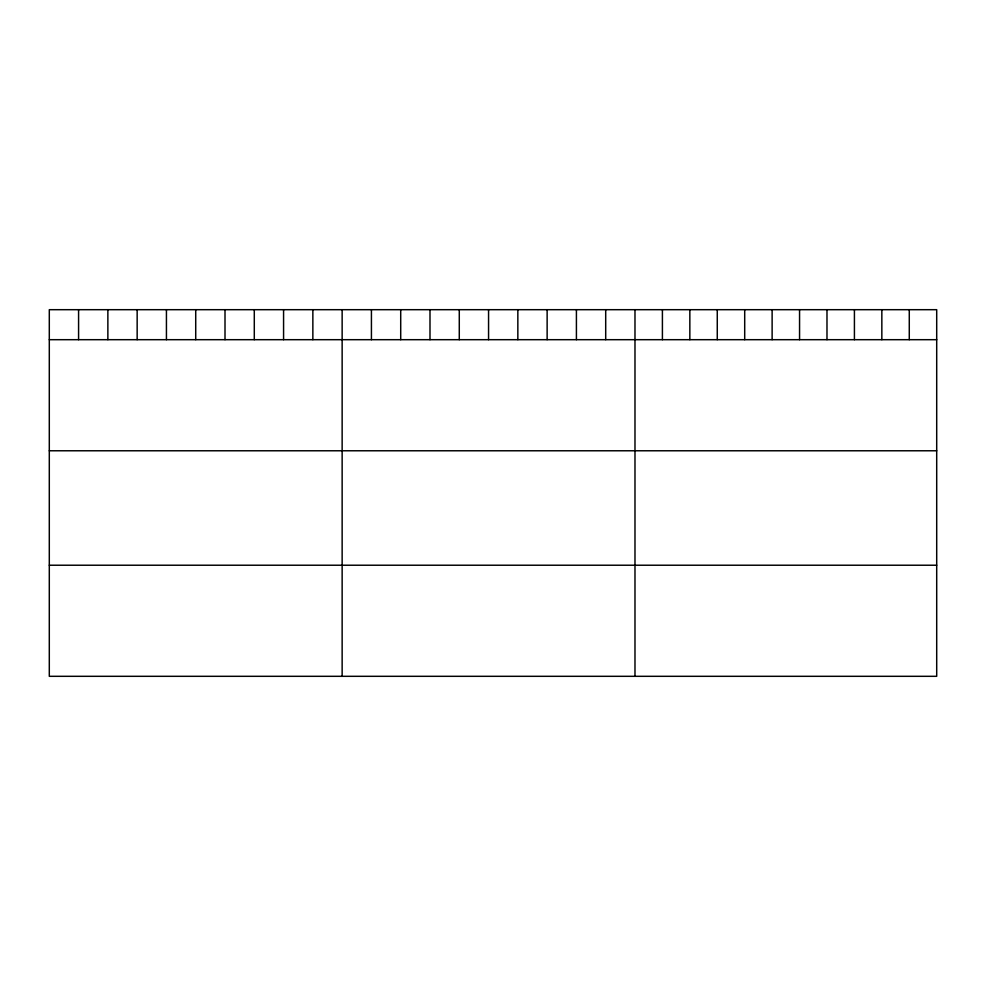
<?xml version="1.0" encoding="UTF-8"?>
<svg xmlns="http://www.w3.org/2000/svg" width="986" height="986" viewBox="0 0 986 986"><rect width="100%" height="100%" fill="white"/><g stroke="black" fill="none" stroke-linecap="round" stroke-linejoin="round"><path stroke-width="1.48" d="M936.7 339.689L936.7 676.31L49.3 676.31L49.3 309.69L936.7 309.69L936.7 339.689L49.3 339.689M49.3 450.775L936.7 450.775M49.3 565.225L936.7 565.225M909.277 309.69L909.277 339.689M881.841 309.69L881.841 339.689M854.418 309.69L854.418 339.689M826.983 309.69L826.983 339.689M799.56 309.69L799.56 339.689M772.124 309.69L772.124 339.689M744.701 309.69L744.701 339.689M717.266 309.69L717.266 339.689M689.843 309.69L689.843 339.689M662.407 309.69L662.407 339.689M634.984 309.69L634.984 676.31M605.7 309.69L605.7 339.689M576.416 309.69L576.416 339.689M547.131 309.69L547.131 339.689M517.847 309.69L517.847 339.689M488.563 309.69L488.563 339.689M459.279 309.69L459.279 339.689M429.995 309.69L429.995 339.689M400.71 309.69L400.71 339.689M371.426 309.69L371.426 339.689M342.142 309.69L342.142 676.31M312.858 309.69L312.858 339.689M283.574 309.69L283.574 339.689M254.289 309.69L254.289 339.689M225.005 309.69L225.005 339.689M195.721 309.69L195.721 339.689M166.437 309.69L166.437 339.689M137.153 309.69L137.153 339.689M107.868 309.69L107.868 339.689M78.584 309.69L78.584 339.689"/></g></svg>
